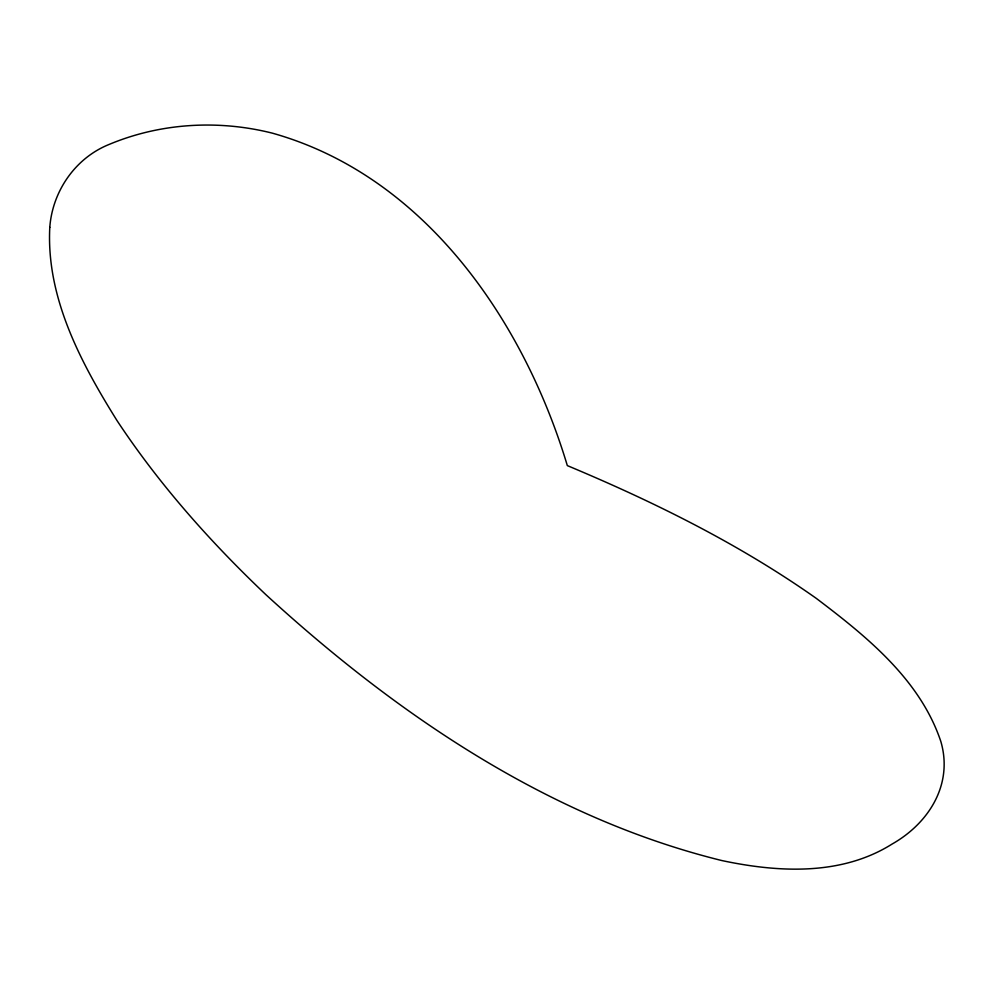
<?xml version="1.0" encoding="UTF-8"?>
<svg xmlns="http://www.w3.org/2000/svg" width="994" height="994" viewBox="0 0 994 994"><rect width="100%" height="100%" fill="white"/><g stroke="black" fill="none" stroke-linecap="round" stroke-linejoin="round"><path stroke-width="1.49" d="M49.787 227.328C46.122 297.628 80.874 362.661 116.981 420.537C159.226 484.488 210.455 542.041 265.957 594.735C396.159 713.978 548.377 817.813 721.743 860.531C778.178 872.533 841.346 876.025 892.19 843.993C929.005 823.094 953.432 784.191 940.784 741.313C919.935 679.374 866.569 636.458 816.273 598.363C739.163 543.979 654.189 501.933 567.326 465.602C523.726 320.59 424.736 175.876 272.331 133.146C218.494 119.591 160.643 122.883 109.303 144.366C75.37 157.897 52.471 191.171 49.787 227.328"/></g></svg>
